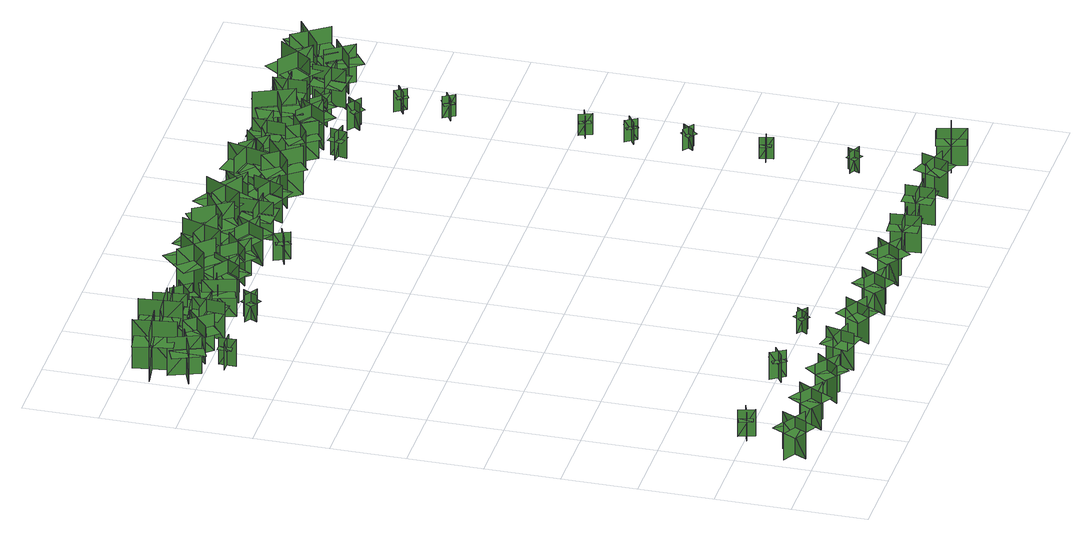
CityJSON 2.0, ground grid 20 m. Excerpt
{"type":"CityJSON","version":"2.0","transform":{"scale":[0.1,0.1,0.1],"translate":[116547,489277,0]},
"CityObjects":{
"tree1":{"type":"SolitaryVegetationObject","geometry":[{"type":"MultiSurface","lod":"1","boundaries":[[[0,1,2]],[[0,2,3]],[[4,5,6]],[[4,6,7]],[[8,9,10]],[[8,10,11]],[[8,11,12]],[[8,12,13]]]}]},
"tree2":{"type":"SolitaryVegetationObject","geometry":[{"type":"MultiSurface","lod":"1","boundaries":[[[14,15,16]],[[14,16,17]],[[18,19,20]],[[18,20,21]],[[22,23,24]],[[22,24,25]],[[22,25,26]],[[22,26,27]]]}]},
"tree3":{"type":"SolitaryVegetationObject","geometry":[{"type":"MultiSurface","lod":"1","boundaries":[[[28,29,30]],[[28,30,31]],[[32,33,34]],[[32,34,35]],[[36,37,38]],[[36,38,39]],[[36,39,40]],[[36,40,41]]]}]},
"tree4":{"type":"SolitaryVegetationObject","geometry":[{"type":"MultiSurface","lod":"1","boundaries":[[[42,43,44]],[[42,44,45]],[[46,47,48]],[[46,48,49]],[[50,51,52]],[[50,52,53]],[[50,53,54]],[[50,54,55]]]}]},
"tree5":{"type":"SolitaryVegetationObject","geometry":[{"type":"MultiSurface","lod":"1","boundaries":[[[56,57,58]],[[56,58,59]],[[60,61,62]],[[60,62,63]],[[64,65,66]],[[64,66,67]],[[64,67,68]],[[64,68,69]]]}]},
"tree6":{"type":"SolitaryVegetationObject","geometry":[{"type":"MultiSurface","lod":"1","boundaries":[[[70,71,72]],[[70,72,73]],[[74,75,76]],[[74,76,77]],[[78,79,80]],[[78,80,81]],[[78,81,82]],[[78,82,83]]]}]},
"tree7":{"type":"SolitaryVegetationObject","geometry":[{"type":"MultiSurface","lod":"1","boundaries":[[[84,85,86]],[[84,86,87]],[[88,89,90]],[[88,90,91]],[[92,93,94]],[[92,94,95]],[[92,95,96]],[[92,96,97]]]}]},
"tree8":{"type":"SolitaryVegetationObject","geometry":[{"type":"MultiSurface","lod":"1","boundaries":[[[98,99,100]],[[98,100,101]],[[102,103,104]],[[102,104,105]],[[106,107,108]],[[106,108,109]],[[106,109,110]],[[106,110,111]]]}]},
"tree9":{"type":"SolitaryVegetationObject","geometry":[{"type":"MultiSurface","lod":"1","boundaries":[[[112,113,114]],[[112,114,115]],[[116,117,118]],[[116,118,119]],[[120,121,122]],[[120,122,123]],[[120,123,124]],[[120,124,125]]]}]},
"tree10":{"type":"SolitaryVegetationObject","geometry":[{"type":"MultiSurface","lod":"1","boundaries":[[[126,127,128]],[[126,128,129]],[[130,131,132]],[[130,132,133]],[[134,135,136]],[[134,136,137]],[[134,137,138]],[[134,138,139]]]}]},
"tree11":{"type":"SolitaryVegetationObject","geometry":[{"type":"MultiSurface","lod":"1","boundaries":[[[140,141,142]],[[140,142,143]],[[144,145,146]],[[144,146,147]],[[148,149,150]],[[148,150,151]],[[148,151,152]],[[148,152,153]]]}]},
"tree12":{"type":"SolitaryVegetationObject","geometry":[{"type":"MultiSurface","lod":"1","boundaries":[[[154,155,156]],[[154,156,157]],[[158,159,160]],[[158,160,161]],[[162,163,164]],[[162,164,165]],[[162,165,166]],[[162,166,167]]]}]},
"tree13":{"type":"SolitaryVegetationObject","geometry":[{"type":"MultiSurface","lod":"1","boundaries":[[[168,169,170]],[[168,170,171]],[[172,173,174]],[[172,174,175]],[[176,177,178]],[[176,178,179]],[[176,179,180]],[[176,180,181]]]}]},
"tree14":{"type":"SolitaryVegetationObject","geometry":[{"type":"MultiSurface","lod":"1","boundaries":[[[182,183,184]],[[182,184,185]],[[186,187,188]],[[186,188,189]],[[190,191,192]],[[190,192,193]],[[190,193,194]],[[190,194,195]]]}]},
"tree15":{"type":"SolitaryVegetationObject","geometry":[{"type":"MultiSurface","lod":"1","boundaries":[[[196,197,198]],[[196,198,199]],[[200,201,202]],[[200,202,203]],[[204,205,206]],[[204,206,207]],[[204,207,208]],[[204,208,209]]]}]},
"tree16":{"type":"SolitaryVegetationObject","geometry":[{"type":"MultiSurface","lod":"1","boundaries":[[[210,211,212]],[[210,212,213]],[[214,215,216]],[[214,216,217]],[[218,219,220]],[[218,220,221]],[[218,221,222]],[[218,222,223]]]}]},
"tree17":{"type":"SolitaryVegetationObject","geometry":[{"type":"MultiSurface","lod":"1","boundaries":[[[224,225,226]],[[224,226,227]],[[228,229,230]],[[228,230,231]],[[232,233,234]],[[232,234,235]],[[232,235,236]],[[232,236,237]]]}]},
"tree18":{"type":"SolitaryVegetationObject","geometry":[{"type":"MultiSurface","lod":"1","boundaries":[[[238,239,240]],[[238,240,241]],[[242,243,244]],[[242,244,245]],[[246,247,248]],[[246,248,249]],[[246,249,250]],[[246,250,251]]]}]},
"tree19":{"type":"SolitaryVegetationObject","geometry":[{"type":"MultiSurface","lod":"1","boundaries":[[[252,253,254]],[[252,254,255]],[[256,257,258]],[[256,258,259]],[[260,261,262]],[[260,262,263]],[[260,263,264]],[[260,264,265]]]}]},
"tree20":{"type":"SolitaryVegetationObject","geometry":[{"type":"MultiSurface","lod":"1","boundaries":[[[266,267,268]],[[266,268,269]],[[270,271,272]],[[270,272,273]],[[274,275,276]],[[274,276,277]],[[274,277,278]],[[274,278,279]]]}]},
"tree21":{"type":"SolitaryVegetationObject","geometry":[{"type":"MultiSurface","lod":"1","boundaries":[[[280,281,282]],[[280,282,283]],[[284,285,286]],[[284,286,287]],[[288,289,290]],[[288,290,291]],[[288,291,292]],[[288,292,293]]]}]},
"tree22":{"type":"SolitaryVegetationObject","geometry":[{"type":"MultiSurface","lod":"1","boundaries":[[[294,295,296]],[[294,296,297]],[[298,299,300]],[[298,300,301]],[[302,303,304]],[[302,304,305]],[[302,305,306]],[[302,306,307]]]}]},
"tree23":{"type":"SolitaryVegetationObject","geometry":[{"type":"MultiSurface","lod":"1","boundaries":[[[308,309,310]],[[308,310,311]],[[312,313,314]],[[312,314,315]],[[316,317,318]],[[316,318,319]],[[316,319,320]],[[316,320,321]]]}]},
"tree24":{"type":"SolitaryVegetationObject","geometry":[{"type":"MultiSurface","lod":"1","boundaries":[[[322,323,324]],[[322,324,325]],[[326,327,328]],[[326,328,329]],[[330,331,332]],[[330,332,333]],[[330,333,334]],[[330,334,335]]]}]},
"tree25":{"type":"SolitaryVegetationObject","geometry":[{"type":"MultiSurface","lod":"1","boundaries":[[[336,337,338]],[[336,338,339]],[[340,341,342]],[[340,342,343]],[[344,345,346]],[[344,346,347]],[[344,347,348]],[[344,348,349]]]}]},
"tree26":{"type":"SolitaryVegetationObject","geometry":[{"type":"MultiSurface","lod":"1","boundaries":[[[350,351,352]],[[350,352,353]],[[354,355,356]],[[354,356,357]],[[358,359,360]],[[358,360,361]],[[358,361,362]],[[358,362,363]]]}]},
"tree27":{"type":"SolitaryVegetationObject","geometry":[{"type":"MultiSurface","lod":"1","boundaries":[[[364,365,366]],[[364,366,367]],[[368,369,370]],[[368,370,371]],[[372,373,374]],[[372,374,375]],[[372,375,376]],[[372,376,377]]]}]},
"tree28":{"type":"SolitaryVegetationObject","geometry":[{"type":"MultiSurface","lod":"1","boundaries":[[[378,379,380]],[[378,380,381]],[[382,383,384]],[[382,384,385]],[[386,387,388]],[[386,388,389]],[[386,389,390]],[[386,390,391]]]}]},
"tree29":{"type":"SolitaryVegetationObject","geometry":[{"type":"MultiSurface","lod":"1","boundaries":[[[392,393,394]],[[392,394,395]],[[396,397,398]],[[396,398,399]],[[400,401,402]],[[400,402,403]],[[400,403,404]],[[400,404,405]]]}]},
"tree30":{"type":"SolitaryVegetationObject","geometry":[{"type":"MultiSurface","lod":"1","boundaries":[[[406,407,408]],[[406,408,409]],[[410,411,412]],[[410,412,413]],[[414,415,416]],[[414,416,417]],[[414,417,418]],[[414,418,419]]]}]},
"tree31":{"type":"SolitaryVegetationObject","geometry":[{"type":"MultiSurface","lod":"1","boundaries":[[[420,421,422]],[[420,422,423]],[[424,425,426]],[[424,426,427]],[[428,429,430]],[[428,430,431]],[[428,431,432]],[[428,432,433]]]}]},
"tree32":{"type":"SolitaryVegetationObject","geometry":[{"type":"MultiSurface","lod":"1","boundaries":[[[434,435,436]],[[434,436,437]],[[438,439,440]],[[438,440,441]],[[442,443,444]],[[442,444,445]],[[442,445,446]],[[442,446,447]]]}]},
"tree33":{"type":"SolitaryVegetationObject","geometry":[{"type":"MultiSurface","lod":"1","boundaries":[[[448,449,450]],[[448,450,451]],[[452,453,454]],[[452,454,455]],[[456,457,458]],[[456,458,459]],[[456,459,460]],[[456,460,461]]]}]},
"tree34":{"type":"SolitaryVegetationObject","geometry":[{"type":"MultiSurface","lod":"1","boundaries":[[[462,463,464]],[[462,464,465]],[[466,467,468]],[[466,468,469]],[[470,471,472]],[[470,472,473]],[[470,473,474]],[[470,474,475]]]}]},
"tree35":{"type":"SolitaryVegetationObject","geometry":[{"type":"MultiSurface","lod":"1","boundaries":[[[476,477,478]],[[476,478,479]],[[480,481,482]],[[480,482,483]],[[484,485,486]],[[484,486,487]],[[484,487,488]],[[484,488,489]]]}]},
"tree36":{"type":"SolitaryVegetationObject","geometry":[{"type":"MultiSurface","lod":"1","boundaries":[[[490,491,492]],[[490,492,493]],[[494,495,496]],[[494,496,497]],[[498,499,500]],[[498,500,501]],[[498,501,502]],[[498,502,503]]]}]},
"tree37":{"type":"SolitaryVegetationObject","geometry":[{"type":"MultiSurface","lod":"1","boundaries":[[[504,505,506]],[[504,506,507]],[[508,509,510]],[[508,510,511]],[[512,513,514]],[[512,514,515]],[[512,515,516]],[[512,516,517]]]}]},
"tree38":{"type":"SolitaryVegetationObject","geometry":[{"type":"MultiSurface","lod":"1","boundaries":[[[518,519,520]],[[518,520,521]],[[522,523,524]],[[522,524,525]],[[526,527,528]],[[526,528,529]],[[526,529,530]],[[526,530,531]]]}]},
"tree39":{"type":"SolitaryVegetationObject","geometry":[{"type":"MultiSurface","lod":"1","boundaries":[[[532,533,534]],[[532,534,535]],[[536,537,538]],[[536,538,539]],[[540,541,542]],[[540,542,543]],[[540,543,544]],[[540,544,545]]]}]},
"tree40":{"type":"SolitaryVegetationObject","geometry":[{"type":"MultiSurface","lod":"1","boundaries":[[[546,547,548]],[[546,548,549]],[[550,551,552]],[[550,552,553]],[[554,555,556]],[[554,556,557]],[[554,557,558]],[[554,558,559]]]}]},
"tree41":{"type":"SolitaryVegetationObject","geometry":[{"type":"MultiSurface","lod":"1","boundaries":[[[560,561,562]],[[560,562,563]],[[564,565,566]],[[564,566,567]],[[568,569,570]],[[568,570,571]],[[568,571,572]],[[568,572,573]]]}]},
"tree42":{"type":"SolitaryVegetationObject","geometry":[{"type":"MultiSurface","lod":"1","boundaries":[[[574,575,576]],[[574,576,577]],[[578,579,580]],[[578,580,581]],[[582,583,584]],[[582,584,585]],[[582,585,586]],[[582,586,587]]]}]},
"tree43":{"type":"SolitaryVegetationObject","geometry":[{"type":"MultiSurface","lod":"1","boundaries":[[[588,589,590]],[[588,590,591]],[[592,593,594]],[[592,594,595]],[[596,597,598]],[[596,598,599]],[[596,599,600]],[[596,600,601]]]}]},
"tree44":{"type":"SolitaryVegetationObject","geometry":[{"type":"MultiSurface","lod":"1","boundaries":[[[602,603,604]],[[602,604,605]],[[606,607,608]],[[606,608,609]],[[610,611,612]],[[610,612,613]],[[610,613,614]],[[610,614,615]]]}]},
"tree45":{"type":"SolitaryVegetationObject","geometry":[{"type":"MultiSurface","lod":"1","boundaries":[[[616,617,618]],[[616,618,619]],[[620,621,622]],[[620,622,623]],[[624,625,626]],[[624,626,627]],[[624,627,628]],[[624,628,629]]]}]},
"tree46":{"type":"SolitaryVegetationObject","geometry":[{"type":"MultiSurface","lod":"1","boundaries":[[[630,631,632]],[[630,632,633]],[[634,635,636]],[[634,636,637]],[[638,639,640]],[[638,640,641]],[[638,641,642]],[[638,642,643]]]}]},
"tree47":{"type":"SolitaryVegetationObject","geometry":[{"type":"MultiSurface","lod":"1","boundaries":[[[644,645,646]],[[644,646,647]],[[648,649,650]],[[648,650,651]],[[652,653,654]],[[652,654,655]],[[652,655,656]],[[652,656,657]]]}]},
"tree48":{"type":"SolitaryVegetationObject","geometry":[{"type":"MultiSurface","lod":"1","boundaries":[[[658,659,660]],[[658,660,661]],[[662,663,664]],[[662,664,665]],[[666,667,668]],[[666,668,669]],[[666,669,670]],[[666,670,671]]]}]},
"tree49":{"type":"SolitaryVegetationObject","geometry":[{"type":"MultiSurface","lod":"1","boundaries":[[[672,673,674]],[[672,674,675]],[[676,677,678]],[[676,678,679]],[[680,681,682]],[[680,682,683]],[[680,683,684]],[[680,684,685]]]}]},
"tree50":{"type":"SolitaryVegetationObject","geometry":[{"type":"MultiSurface","lod":"1","boundaries":[[[686,687,688]],[[686,688,689]],[[690,691,692]],[[690,692,693]],[[694,695,696]],[[694,696,697]],[[694,697,698]],[[694,698,699]]]}]},
"tree51":{"type":"SolitaryVegetationObject","geometry":[{"type":"MultiSurface","lod":"1","boundaries":[[[700,701,702]],[[700,702,703]],[[704,705,706]],[[704,706,707]],[[708,709,710]],[[708,710,711]],[[708,711,712]],[[708,712,713]]]}]},
"tree52":{"type":"SolitaryVegetationObject","geometry":[{"type":"MultiSurface","lod":"1","boundaries":[[[714,715,716]],[[714,716,717]],[[718,719,720]],[[718,720,721]],[[722,723,724]],[[722,724,725]],[[722,725,726]],[[722,726,727]]]}]},
"tree53":{"type":"SolitaryVegetationObject","geometry":[{"type":"MultiSurface","lod":"1","boundaries":[[[728,729,730]],[[728,730,731]],[[732,733,734]],[[732,734,735]],[[736,737,738]],[[736,738,739]],[[736,739,740]],[[736,740,741]]]}]},
"tree54":{"type":"SolitaryVegetationObject","geometry":[{"type":"MultiSurface","lod":"1","boundaries":[[[742,743,744]],[[742,744,745]],[[746,747,748]],[[746,748,749]],[[750,751,752]],[[750,752,753]],[[750,753,754]],[[750,754,755]]]}]},
"tree55":{"type":"SolitaryVegetationObject","geometry":[{"type":"MultiSurface","lod":"1","boundaries":[[[756,757,758]],[[756,758,759]],[[760,761,762]],[[760,762,763]],[[764,765,766]],[[764,766,767]],[[764,767,768]],[[764,768,769]]]}]},
"tree56":{"type":"SolitaryVegetationObject","geometry":[{"type":"MultiSurface","lod":"1","boundaries":[[[770,771,772]],[[770,772,773]],[[774,775,776]],[[774,776,777]],[[778,779,780]],[[778,780,781]],[[778,781,782]],[[778,782,783]]]}]},
"tree57":{"type":"SolitaryVegetationObject","geometry":[{"type":"MultiSurface","lod":"1","boundaries":[[[784,785,786]],[[784,786,787]],[[788,789,790]],[[788,790,791]],[[792,793,794]],[[792,794,795]],[[792,795,796]],[[792,796,797]]]}]}
},
"vertices":[
[54,30,9],[90,98,9],[90,98,117],[54,30,117],[103,44,9],[35,81,9],[35,81,117],[103,44,117],[103,44,87],[122,78,87],[53,115,87],[35,81,87],[17,47,87],[85,10,87],
[144,209,10],[101,195,10],[101,195,87],[144,209,87],[118,223,10],[118,223,87],[131,179,87],[131,179,10],[118,221,62],[100,215,62],[111,181,62],[129,186,62],[147,192,62],[136,227,62],
[190,78,10],[256,38,10],[256,38,118],[190,78,118],[201,28,10],[242,94,10],[242,94,118],[201,28,118],[201,28,88],[235,8,88],[275,74,88],[242,94,88],[209,114,88],[168,48,88],
[393,86,8],[345,25,8],[345,25,116],[393,86,116],[341,80,8],[403,33,8],[403,33,116],[341,80,116],[341,80,86],[318,49,86],[379,2,86],[403,33,86],[426,64,86],[365,111,86],
[438,181,10],[414,219,10],[414,219,88],[438,181,88],[444,210,10],[444,210,88],[407,186,88],[407,186,10],[443,209,63],[433,225,63],[402,205,63],[413,189,63],[423,174,63],[453,193,63],
[513,25,9],[532,101,9],[532,101,117],[513,25,117],[558,52,9],[482,70,9],[482,70,117],[558,52,117],[558,52,86],[567,90,86],[491,108,86],[482,70,86],[473,32,86],[548,14,86],
[49,1688,10],[82,1607,10],[82,1607,120],[49,1688,120],[21,1624,10],[103,1657,10],[103,1657,120],[21,1624,120],[45,1681,84],[8,1665,84],[42,1584,84],[79,1600,84],[117,1616,84],[83,1697,84],
[6,1723,11],[119,1740,11],[119,1740,152],[6,1723,152],[79,1669,11],[62,1782,11],[62,1782,152],[79,1669,152],[15,1716,106],[23,1665,106],[135,1683,106],[126,1735,106],[118,1786,106],[6,1768,106],
[155,1555,12],[110,1555,12],[110,1555,90],[155,1555,90],[134,1576,12],[134,1576,90],[134,1531,90],[134,1531,12],[134,1575,65],[116,1575,65],[115,1539,65],[134,1539,65],[153,1538,65],[153,1575,65],
[128,1609,11],[195,1667,11],[195,1667,121],[128,1609,121],[198,1604,11],[140,1671,11],[140,1671,121],[198,1604,121],[136,1608,85],[163,1578,85],[229,1636,85],[202,1667,85],[175,1697,85],[109,1639,85],
[701,40,9],[633,77,9],[633,77,116],[701,40,116],[686,90,9],[650,22,9],[650,22,116],[686,90,116],[686,90,86],[652,108,86],[616,40,86],[650,22,86],[684,3,86],[720,72,86],
[235,1736,12],[122,1725,12],[122,1725,153],[235,1736,153],[166,1793,12],[176,1680,12],[176,1680,153],[166,1793,153],[227,1743,107],[222,1795,107],[109,1782,107],[115,1731,107],[120,1679,107],[233,1691,107],
[675,213,12],[654,184,12],[654,184,74],[675,213,74],[652,209,12],[652,209,74],[681,188,74],[681,188,12],[653,208,54],[644,196,54],[668,179,54],[676,191,54],[685,204,54],[662,221,54],
[214,1647,10],[302,1638,10],[302,1638,119],[214,1647,119],[259,1593,10],[267,1680,10],[267,1680,119],[259,1593,119],[219,1640,84],[216,1600,84],[303,1592,84],[307,1633,84],[310,1673,84],[222,1681,84],
[257,1780,12],[270,1693,12],[270,1693,122],[257,1780,122],[215,1724,12],[302,1737,12],[302,1737,122],[215,1724,122],[251,1774,86],[211,1767,86],[226,1680,86],[266,1687,86],[306,1694,86],[291,1780,86],
[788,70,9],[855,32,9],[855,32,117],[788,70,117],[801,20,9],[840,88,9],[840,88,117],[801,20,117],[801,20,87],[835,1,87],[873,69,87],[840,88,87],[806,107,87],[768,40,87],
[354,1566,12],[393,1544,12],[393,1544,89],[354,1566,89],[362,1537,12],[362,1537,89],[384,1576,89],[384,1576,12],[363,1538,64],[379,1529,64],[397,1561,64],[380,1570,64],[364,1579,64],[346,1548,64],
[379,1593,10],[353,1677,10],[353,1677,119],[379,1593,119],[412,1655,10],[327,1629,10],[327,1629,119],[412,1655,119],[383,1600,84],[422,1612,84],[395,1696,84],[356,1684,84],[317,1671,84],[344,1587,84],
[341,1757,12],[381,1708,12],[381,1708,90],[341,1757,90],[336,1707,12],[385,1746,12],[385,1746,90],[336,1707,90],[340,1751,65],[318,1732,65],[358,1684,65],[381,1703,65],[403,1721,65],[363,1769,65],
[492,1680,10],[445,1606,10],[445,1606,120],[492,1680,120],[424,1665,10],[498,1618,10],[498,1618,120],[424,1665,120],[484,1679,84],[449,1700,84],[403,1624,84],[438,1603,84],[473,1583,84],[518,1658,84],
[939,74,11],[1003,30,11],[1003,30,118],[939,74,118],[948,23,11],[992,87,11],[992,87,118],[948,23,118],[948,23,88],[980,1,88],[1024,65,88],[992,87,88],[959,109,88],[916,45,88],
[510,1682,11],[431,1763,11],[431,1763,152],[510,1682,152],[511,1772,11],[430,1693,11],[430,1693,152],[511,1772,152],[511,1692,106],[548,1730,106],[467,1809,106],[431,1772,106],[394,1735,106],[474,1655,106],
[600,1671,10],[533,1613,10],[533,1613,119],[600,1671,119],[530,1676,10],[588,1610,10],[588,1610,119],[530,1676,119],[591,1672,84],[564,1703,84],[499,1644,84],[526,1613,84],[553,1583,84],[619,1642,84],
[627,1708,11],[519,1743,11],[519,1743,152],[627,1708,152],[587,1788,11],[551,1681,11],[551,1681,152],[587,1788,152],[623,1717,107],[638,1767,107],[530,1801,107],[515,1751,107],[499,1701,107],[607,1668,107],
[1116,88,10],[1123,10,10],[1123,10,118],[1116,88,118],[1083,48,10],[1160,55,10],[1160,55,118],[1083,48,118],[1083,48,88],[1086,10,88],[1163,16,88],[1160,55,88],[1156,94,88],[1079,87,88],
[689,1534,12],[671,1575,12],[671,1575,90],[689,1534,90],[700,1561,12],[700,1561,90],[658,1543,90],[658,1543,12],[698,1561,65],[691,1578,65],[657,1564,65],[665,1546,65],[672,1529,65],[706,1543,65],
[626,1663,8],[702,1618,8],[702,1618,118],[626,1663,118],[643,1595,8],[688,1671,8],[688,1671,118],[643,1595,118],[627,1655,82],[607,1619,82],[684,1576,82],[704,1611,82],[724,1647,82],[647,1690,82],
[724,1759,12],[630,1698,12],[630,1698,153],[724,1759,153],[636,1778,12],[698,1683,12],[698,1683,153],[636,1778,153],[714,1762,107],[685,1806,107],[591,1742,107],[620,1699,107],[650,1656,107],[744,1719,107],
[771,1688,12],[768,1600,12],[768,1600,122],[771,1688,122],[720,1640,12],[808,1637,12],[808,1637,122],[720,1640,122],[765,1682,86],[724,1683,86],[722,1595,86],[763,1594,86],[803,1593,86],[805,1682,86],
[1266,88,10],[1266,10,10],[1266,10,118],[1266,88,118],[1229,52,10],[1307,51,10],[1307,51,118],[1229,52,118],[1229,52,88],[1229,13,88],[1306,12,88],[1307,51,88],[1307,90,88],[1230,90,88],
[827,1696,11],[728,1750,11],[728,1750,152],[827,1696,152],[802,1782,11],[748,1683,11],[748,1683,152],[802,1782,152],[825,1706,107],[849,1752,107],[749,1805,107],[725,1758,107],[700,1712,107],[801,1660,107],
[888,1681,14],[854,1600,14],[854,1600,123],[888,1681,123],[824,1654,14],[905,1620,14],[905,1620,123],[824,1654,123],[880,1678,88],[843,1693,88],[810,1611,88],[848,1596,88],[886,1581,88],[918,1663,88],
[831,1754,12],[901,1701,12],[901,1701,122],[831,1754,122],[840,1685,12],[894,1755,12],[894,1755,122],[840,1685,122],[832,1746,87],[808,1713,87],[879,1661,87],[903,1694,87],[927,1726,87],[856,1779,87],
[1451,41,10],[1378,65,10],[1378,65,118],[1451,41,118],[1428,87,10],[1404,14,10],[1404,14,118],[1428,87,118],[1428,87,88],[1391,99,88],[1368,26,88],[1404,14,88],[1441,2,88],[1465,75,88],
[1008,1586,13],[939,1676,13],[939,1676,154],[1008,1586,154],[1020,1675,13],[930,1606,13],[930,1606,154],[1020,1675,154],[1010,1597,109],[1051,1629,109],[981,1718,109],[940,1685,109],[899,1653,109],[969,1564,109],
[908,1739,11],[1018,1713,11],[1018,1713,152],[908,1739,152],[955,1663,11],[982,1773,11],[982,1773,152],[955,1663,152],[913,1730,106],[902,1679,106],[1012,1654,106],[1024,1705,106],[1035,1756,106],[924,1781,106],
[1456,282,14],[1489,267,14],[1489,267,76],[1456,282,76],[1464,260,14],[1464,260,76],[1479,292,76],[1479,292,14],[1465,261,56],[1478,255,56],[1491,281,56],[1477,287,56],[1463,294,56],[1451,268,56],
[1558,83,10],[1577,8,10],[1577,8,118],[1558,83,118],[1531,39,10],[1606,58,10],[1606,58,118],[1531,39,118],[1531,39,88],[1541,1,88],[1616,20,88],[1606,58,88],[1597,96,88],[1522,77,88],
[1106,1757,11],[1041,1698,11],[1041,1698,121],[1106,1757,121],[1036,1761,11],[1095,1695,11],[1095,1695,121],[1036,1761,121],[1098,1758,86],[1071,1788,86],[1006,1728,86],[1033,1698,86],[1061,1668,86],[1126,1728,86],
[1489,508,15],[1454,500,15],[1454,500,77],[1489,508,77],[1469,521,15],[1469,521,77],[1477,486,77],[1477,486,15],[1469,520,57],[1454,516,57],[1461,488,57],[1476,491,57],[1490,495,57],[1484,523,57],
[1196,1594,11],[1147,1667,11],[1147,1667,121],[1196,1594,121],[1209,1663,11],[1136,1613,11],[1136,1613,121],[1209,1663,121],[1198,1602,85],[1231,1625,85],[1181,1697,85],[1147,1674,85],[1114,1651,85],[1165,1579,85],
[1221,1570,12],[1212,1526,12],[1212,1526,89],[1221,1570,89],[1196,1553,12],[1196,1553,89],[1240,1544,89],[1240,1544,12],[1197,1553,64],[1194,1534,64],[1229,1527,64],[1233,1546,64],[1237,1564,64],[1201,1572,64],
[1462,692,17],[1483,721,17],[1483,721,79],[1462,692,79],[1486,696,17],[1486,696,79],[1456,717,79],[1456,717,17],[1485,697,59],[1493,709,59],[1470,726,59],[1461,713,59],[1452,701,59],[1476,684,59],
[1162,1672,11],[1168,1760,11],[1168,1760,121],[1162,1672,121],[1215,1718,11],[1127,1725,11],[1127,1725,121],[1215,1718,121],[1168,1677,85],[1209,1675,85],[1214,1763,85],[1173,1765,85],[1133,1768,85],[1128,1680,85],
[1487,842,13],[1467,872,13],[1467,872,75],[1487,842,75],[1492,865,13],[1492,865,75],[1461,845,75],[1461,845,13],[1490,864,55],[1482,877,55],[1458,861,55],[1466,849,55],[1475,836,55],[1499,852,55],
[1232,1664,10],[1303,1611,10],[1303,1611,120],[1232,1664,120],[1243,1594,10],[1295,1665,10],[1295,1665,120],[1243,1594,120],[1233,1655,85],[1209,1622,85],[1281,1571,85],[1305,1604,85],[1328,1637,85],[1257,1688,85],
[1470,992,13],[1483,958,13],[1483,958,74],[1470,992,74],[1460,971,13],[1460,971,74],[1494,983,74],[1494,983,13],[1461,971,55],[1466,957,55],[1494,967,55],[1489,981,55],[1483,995,55],[1456,985,55],
[1244,1780,9],[1290,1677,9],[1290,1677,150],[1244,1780,150],[1212,1696,9],[1315,1742,9],[1315,1742,150],[1212,1696,150],[1240,1771,105],[1192,1749,105],[1240,1646,105],[1287,1668,105],[1335,1690,105],[1287,1793,105],
[1355,1530,12],[1383,1565,12],[1383,1565,89],[1355,1530,89],[1385,1534,12],[1385,1534,89],[1349,1561,89],[1349,1561,12],[1384,1535,64],[1395,1550,64],[1366,1572,64],[1355,1557,64],[1343,1542,64],[1372,1520,64],
[1397,1657,12],[1352,1613,12],[1352,1613,90],[1397,1657,90],[1347,1658,12],[1391,1613,12],[1391,1613,90],[1347,1658,90],[1391,1657,65],[1371,1678,65],[1326,1633,65],[1347,1613,65],[1367,1592,65],[1412,1637,65],
[1494,1340,11],[1463,1321,11],[1463,1321,73],[1494,1340,73],[1471,1346,11],[1471,1346,73],[1490,1315,73],[1490,1315,11],[1472,1345,53],[1459,1337,53],[1474,1312,53],[1487,1320,53],[1500,1328,53],[1485,1352,53],
[1331,1723,11],[1419,1723,11],[1419,1723,120],[1331,1723,120],[1381,1674,11],[1380,1762,11],[1380,1762,120],[1381,1674,120],[1336,1717,85],[1337,1676,85],[1425,1678,85],[1424,1719,85],[1424,1759,85],[1336,1758,85],
[1463,1445,13],[1493,1465,13],[1493,1465,75],[1463,1445,75],[1486,1440,13],[1486,1440,75],[1467,1470,75],[1467,1470,13],[1486,1441,55],[1498,1450,55],[1482,1474,55],[1470,1466,55],[1457,1457,55],[1473,1433,55],
[1470,1682,9],[1462,1594,9],[1462,1594,119],[1470,1682,119],[1416,1637,9],[1504,1629,9],[1504,1629,119],[1416,1637,119],[1463,1677,83],[1423,1680,83],[1416,1592,83],[1457,1589,83],[1497,1586,83],[1504,1674,83],
[1506,1772,10],[1439,1681,10],[1439,1681,151],[1506,1772,151],[1417,1759,10],[1508,1691,10],[1508,1691,151],[1417,1759,151],[1496,1771,105],[1453,1801,105],[1387,1709,105],[1430,1679,105],[1472,1648,105],[1538,1740,105],
[1544,1673,9],[1595,1601,9],[1595,1601,119],[1544,1673,119],[1532,1604,9],[1604,1655,9],[1604,1655,119],[1532,1604,119],[1542,1665,83],[1509,1641,83],[1561,1570,83],[1594,1594,83],[1627,1618,83],[1575,1689,83],
[1520,1684,11],[1613,1749,11],[1613,1749,152],[1520,1684,152],[1609,1669,11],[1544,1761,11],[1544,1761,152],[1609,1669,152],[1531,1682,107],[1561,1639,107],[1653,1706,107],[1622,1748,107],[1592,1791,107],[1500,1724,107]
]}
